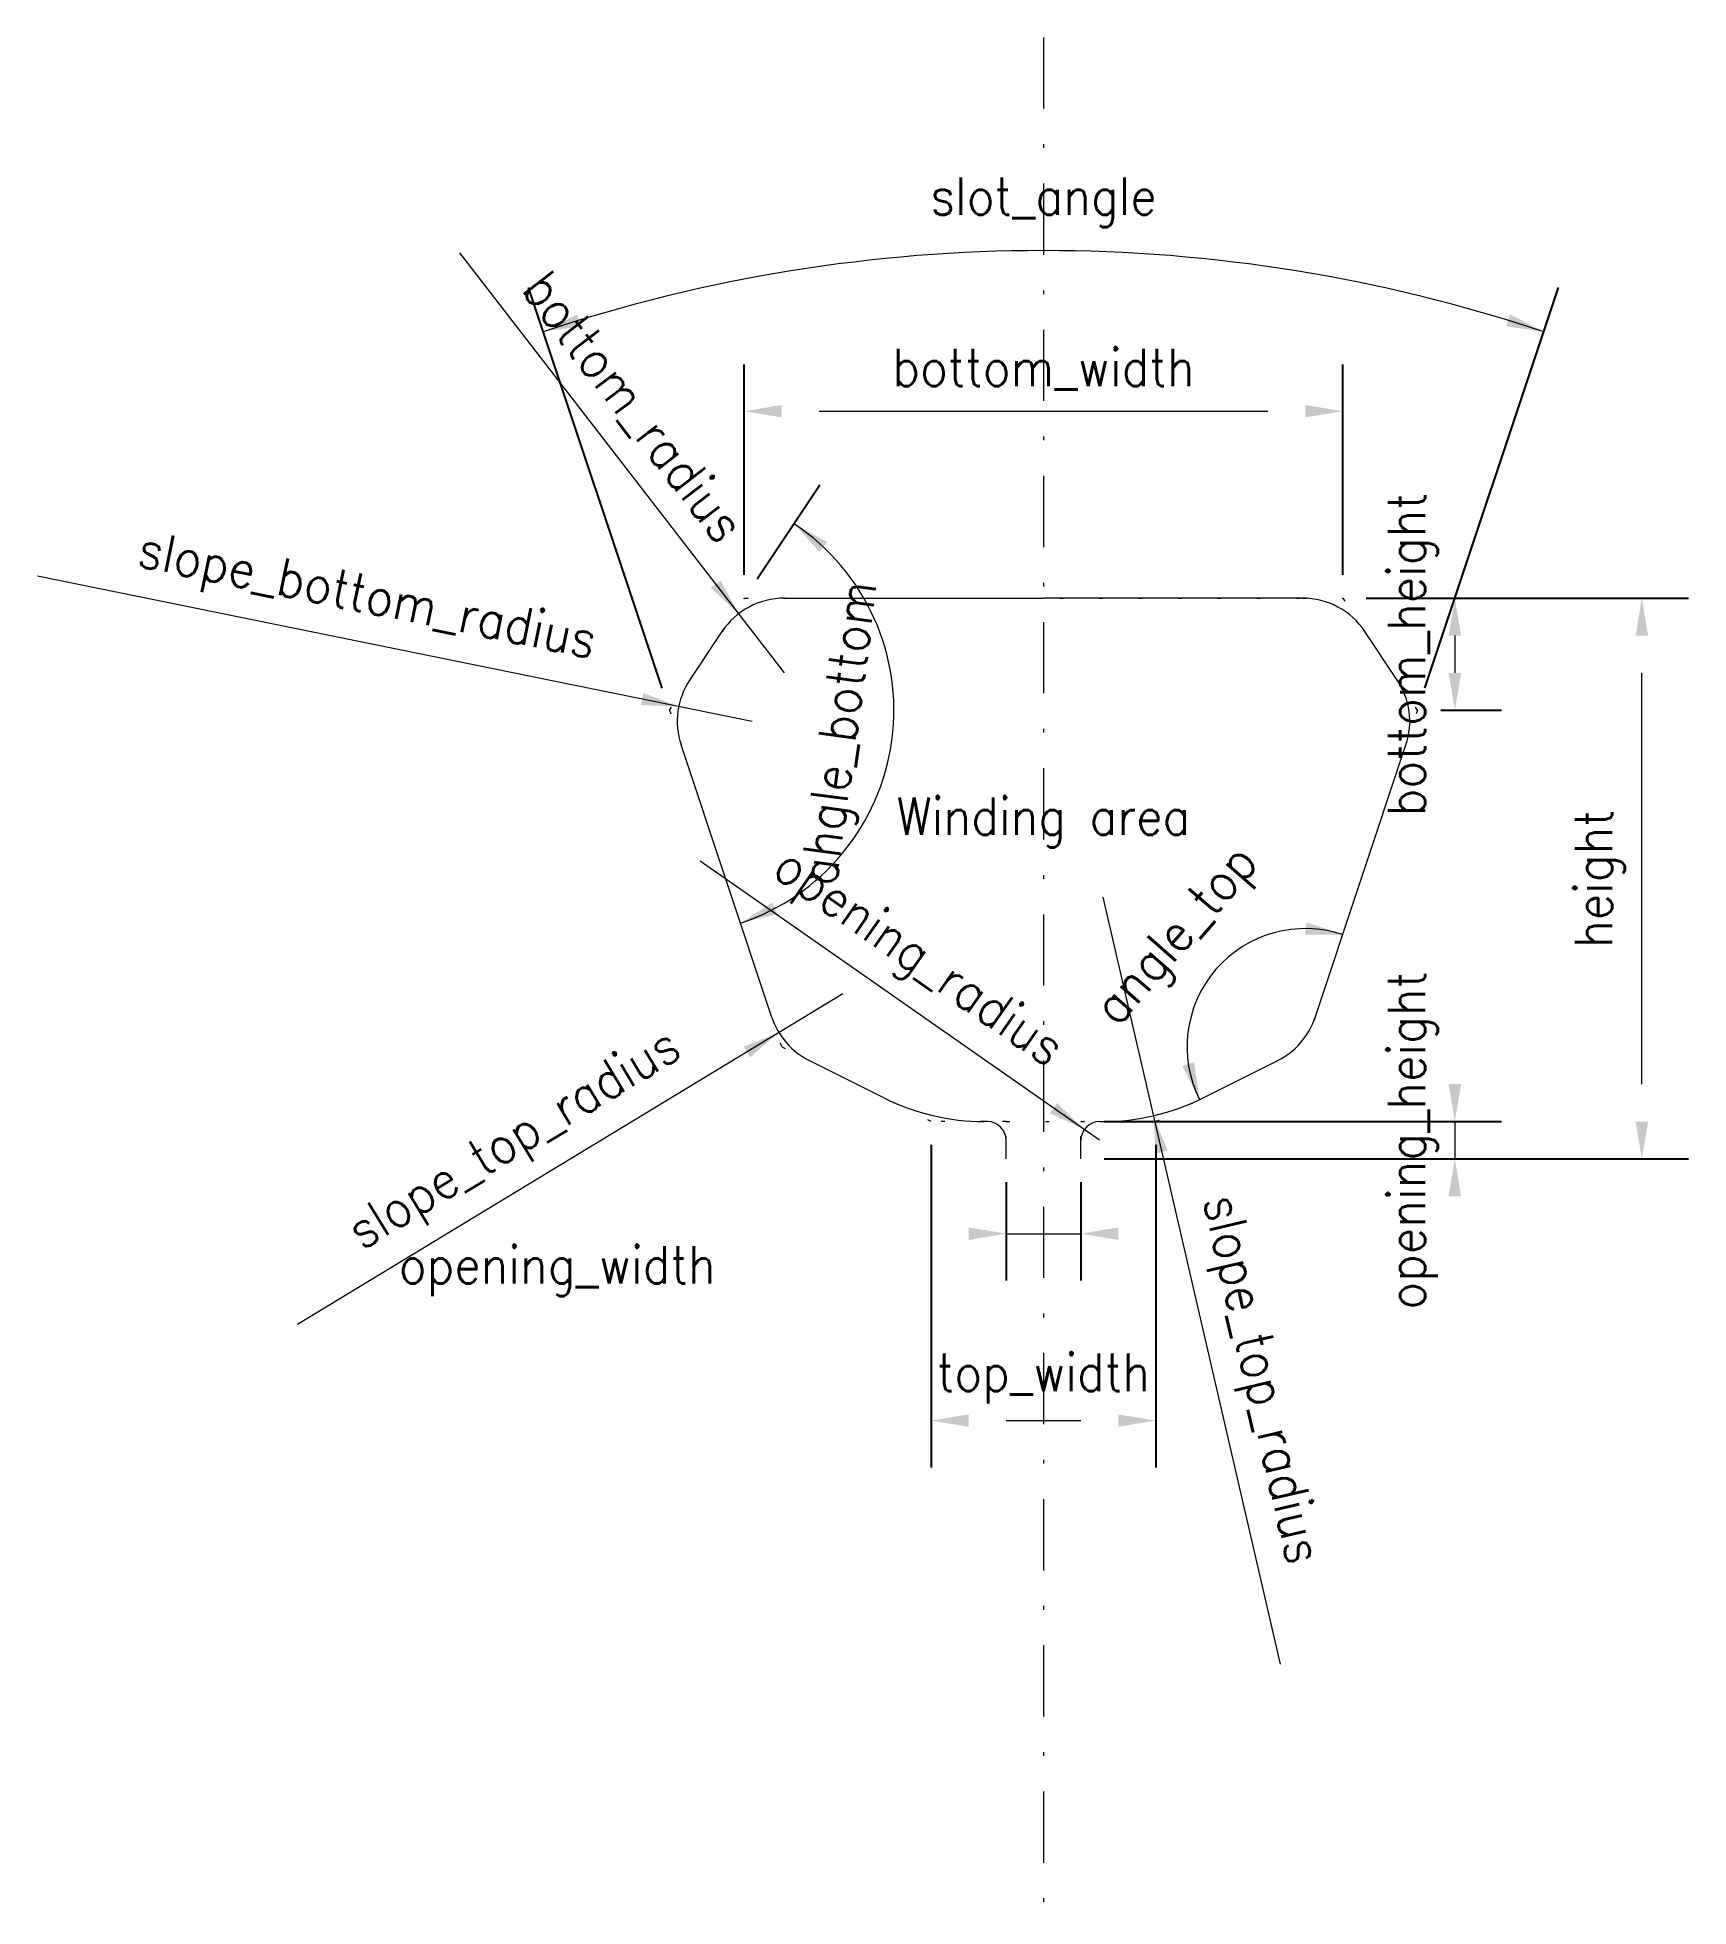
# Model space of a CAD drawing. Header units: millimetres. Extents: x -26.9 to 17.2, y -20 to 30.
import ezdxf

# ---------------------------------------------------------------- set-up
doc = ezdxf.new("R2010")
doc.units = ezdxf.units.MM
doc.linetypes.add('DASHDOTTINY', pattern=[3.81, 1.905, -0.9525, 0, -0.9525])
doc.linetypes.add('DOTTINY', pattern=[0.9525, 0, -0.9525])
doc.layers.get('0').update_dxf_attribs({"linetype": 'CONTINUOUS', "lineweight": 5})
doc.layers.add('Parameters_bottom_height+', color=5, linetype='CONTINUOUS', lineweight=5)
doc.styles.get("Standard").update_dxf_attribs({"font": 'standard'})
doc.dimstyles.get("Standard").update_dxf_attribs({"dimtxt": 1, "dimasz": 1, "dimexe": 1.25, "dimexo": 0.625, "dimtad": 0, "dimtoh": 1, "dimdec": 4, "dimzin": 1, "dimdsep": 46, "dimtxsty": 'standard', "dimcen": 0.09, "dimazin": 0, "dimtfac": 1, "dimtdec": 4, "dimtofl": 0, "dimtmove": 0, "dimatfit": 3, "dimfxl": 1, "dimtolj": 1, "dimtzin": 0, "dimarcsym": 0})

# ---------------------------------------------------------------- blocks, each defined once
blk = doc.blocks.new('*D27')
at = {"layer": 'Parameters_bottom_height+', "color": 0, "linetype": 'ByBlock', "lineweight": -2}
for p, q in [((-8, 15.625), (-8, 21.25)), ((8, 15.625), (8, 21.25))]:
    blk.add_line(p, q, dxfattribs=at)
at = {"layer": 'Parameters_bottom_height+', "color": 0, "linetype": 'ByBlock', "lineweight": 5}
blk.add_line((-6, 20), (6, 20), dxfattribs=at)
for points in [[(-8, 20), (-7, 20.167), (-7, 19.833)], [(8, 20), (7, 19.833), (7, 20.167)]]:
    blk.add_solid(points, dxfattribs=at)
at = {"layer": 'Parameters_bottom_height+', "color": 0, "linetype": 'CONTINUOUS', "lineweight": -2, "insert": (0, 21.125), "char_height": 1, "attachment_point": 5}
blk.add_mtext('bottom_width', dxfattribs=at)
blk = doc.blocks.new('*D28')
at = {"layer": 'Parameters_bottom_height+', "color": 0, "linetype": 'ByBlock', "lineweight": 5}
blk.add_line((-7.793, 11.704), (-26.903, 15.59), dxfattribs=at)
blk.add_solid([(-9.753, 12.103), (-10.766, 12.139), (-10.7, 12.465)], dxfattribs=at)
at = {"layer": 'Parameters_bottom_height+', "color": 0, "linetype": 'CONTINUOUS', "lineweight": -2, "insert": (-18.104, 14.949), "char_height": 1, "attachment_point": 5, "rotation": 348.5061}
blk.add_mtext('slope_bottom_radius', dxfattribs=at)
blk = doc.blocks.new('*D29')
at = {"layer": 'Parameters_bottom_height+', "color": 0, "linetype": 'ByBlock', "lineweight": 5}
blk.add_line((-5.365, 4.418), (-19.948, -4.428), dxfattribs=at)
blk.add_solid([(-7.075, 3.381), (-7.843, 2.72), (-8.016, 3.005)], dxfattribs=at)
at = {"layer": 'Parameters_bottom_height+', "color": 0, "linetype": 'CONTINUOUS', "lineweight": -2, "insert": (-14.095, 0.439), "char_height": 1, "attachment_point": 5, "rotation": 31.2406}
blk.add_mtext('slope_top_radius', dxfattribs=at)
blk = doc.blocks.new('*D30')
at = {"layer": 'Parameters_bottom_height+', "color": 0, "linetype": 'ByBlock', "lineweight": 5}
blk.add_line((1.584, 7), (6.327, -13.515), dxfattribs=at)
blk.add_solid([(2.935, 1.154), (3.323, 0.217), (2.998, 0.142)], dxfattribs=at)
at = {"layer": 'Parameters_bottom_height+', "color": 0, "linetype": 'CONTINUOUS', "lineweight": -2, "insert": (5.727, -5.927), "char_height": 1, "attachment_point": 5, "rotation": 283.0196}
blk.add_mtext('slope_top_radius', dxfattribs=at)
blk = doc.blocks.new('*D31')
at = {"layer": 'Parameters_bottom_height+', "color": 0, "linetype": 'ByBlock', "lineweight": 5}
blk.add_line((1.5, 0.5), (-9.179, 7.962), dxfattribs=at)
blk.add_solid([(1.09, 0.786), (0.175, 1.223), (0.366, 1.496)], dxfattribs=at)
at = {"layer": 'Parameters_bottom_height+', "color": 0, "linetype": 'CONTINUOUS', "lineweight": -2, "insert": (-3.4, 5.296), "char_height": 1, "attachment_point": 5, "rotation": 325.0552}
blk.add_mtext('opening_radius', dxfattribs=at)
blk = doc.blocks.new('*D32')
at = {"layer": 'Parameters_bottom_height+', "color": 0, "linetype": 'ByBlock', "lineweight": -2}
for p, q in [((-3, 0.375), (-3, -8.25)), ((3, 0.375), (3, -8.25))]:
    blk.add_line(p, q, dxfattribs=at)
at = {"layer": 'Parameters_bottom_height+', "color": 0, "linetype": 'ByBlock', "lineweight": 5}
blk.add_line((-1, -7), (1, -7), dxfattribs=at)
for points in [[(-3, -7), (-2, -6.833), (-2, -7.167)], [(3, -7), (2, -7.167), (2, -6.833)]]:
    blk.add_solid(points, dxfattribs=at)
at = {"layer": 'Parameters_bottom_height+', "color": 0, "linetype": 'CONTINUOUS', "lineweight": -2, "insert": (0, -5.875), "char_height": 1, "attachment_point": 5}
blk.add_mtext('top_width', dxfattribs=at)
blk = doc.blocks.new('*D33')
at = {"layer": 'Parameters_bottom_height+', "color": 0, "linetype": 'ByBlock', "lineweight": -2}
for p, q in [((-1, -0.625), (-1, -3.25)), ((1, -0.625), (1, -3.25))]:
    blk.add_line(p, q, dxfattribs=at)
at = {"layer": 'Parameters_bottom_height+', "color": 0, "linetype": 'ByBlock', "lineweight": 5}
blk.add_line((-1, -2), (1, -2), dxfattribs=at)
for points in [[(-1, -2), (-2, -2.167), (-2, -1.833)], [(1, -2), (2, -1.833), (2, -2.167)]]:
    blk.add_solid(points, dxfattribs=at)
at = {"layer": 'Parameters_bottom_height+', "color": 0, "linetype": 'CONTINUOUS', "lineweight": -2, "insert": (-13, -3), "char_height": 1, "attachment_point": 5}
blk.add_mtext('opening_width', dxfattribs=at)
blk = doc.blocks.new('*D34')
at = {"layer": 'Parameters_bottom_height+', "color": 0, "linetype": 'ByBlock', "lineweight": 5}
blk.add_line((-6.93, 13), (-15.604, 24.235), dxfattribs=at)
blk.add_solid([(-8.152, 14.583), (-8.895, 15.273), (-8.631, 15.476)], dxfattribs=at)
at = {"layer": 'Parameters_bottom_height+', "color": 0, "linetype": 'CONTINUOUS', "lineweight": -2, "insert": (-10.988, 20.097), "char_height": 1, "attachment_point": 5, "rotation": 307.6722}
blk.add_mtext('bottom_radius', dxfattribs=at)
blk = doc.blocks.new('*D35')
at = {"layer": 'Parameters_bottom_height+', "color": 0, "linetype": 'ByBlock', "lineweight": -2}
for p, q in [((-10.198, 12.593), (-13.771, 23.312)), ((10.198, 12.593), (13.771, 23.312))]:
    blk.add_line(p, q, dxfattribs=at)
at = {"layer": 'Parameters_bottom_height+', "color": 0, "linetype": 'ByBlock', "lineweight": 5}
blk.add_arc((0, -18), 42.297, 71.5651, 108.4349, dxfattribs=at)
for points in [[(-13.375, 22.126), (-12.474, 22.59), (-12.372, 22.272)], [(13.375, 22.126), (12.372, 22.272), (12.474, 22.59)]]:
    blk.add_solid(points, dxfattribs=at)
at = {"layer": 'Parameters_bottom_height+', "color": 0, "linetype": 'CONTINUOUS', "lineweight": -2, "insert": (0, 24.922), "char_height": 1, "attachment_point": 8}
blk.add_mtext('slot_angle', dxfattribs=at)
blk = doc.blocks.new('*D36')
at = {"layer": 'Parameters_bottom_height+', "color": 0, "linetype": 'ByBlock', "lineweight": -2}
blk.add_line((-7.653, 15.52), (-5.978, 18.032), dxfattribs=at)
at = {"layer": 'Parameters_bottom_height+', "color": 0, "linetype": 'ByBlock', "lineweight": 5}
blk.add_arc((-10, 12), 6, 288.4349, 56.3099, dxfattribs=at)
for points in [[(-6.672, 16.992), (-5.785, 16.501), (-5.992, 16.24)], [(-8.103, 6.308), (-7.249, 6.855), (-7.118, 6.549)]]:
    blk.add_solid(points, dxfattribs=at)
at = {"layer": 'Parameters_bottom_height+', "color": 0, "linetype": 'CONTINUOUS', "lineweight": -2, "insert": (-4.673, 11.287), "char_height": 1, "attachment_point": 8, "rotation": 82.3724}
blk.add_mtext('ahgle_bottom', dxfattribs=at)
blk = doc.blocks.new('*D37')
at = {"layer": 'Parameters_bottom_height+', "color": 0, "linetype": 'ByBlock', "lineweight": 5}
blk.add_arc((7, 3), 3.162, 71.5651, 206.5651, dxfattribs=at)
for points in [[(8, 6), (6.986, 5.999), (7.04, 6.327)], [(4.172, 1.586), (3.712, 2.489), (4.03, 2.59)]]:
    blk.add_solid(points, dxfattribs=at)
at = {"layer": 'Parameters_bottom_height+', "color": 0, "linetype": 'CONTINUOUS', "lineweight": -2, "insert": (4.139, 5.481), "char_height": 1, "attachment_point": 8, "rotation": 49.0651}
blk.add_mtext('angle_top', dxfattribs=at)
blk = doc.blocks.new('*D38')
at = {"layer": 'Parameters_bottom_height+', "color": 0, "linetype": 'ByBlock', "lineweight": -2}
for p, q in [((8.625, 15), (17.25, 15)), ((1.625, 0), (17.25, 0))]:
    blk.add_line(p, q, dxfattribs=at)
at = {"layer": 'Parameters_bottom_height+', "color": 0, "linetype": 'ByBlock', "lineweight": 5}
blk.add_line((16, 2), (16, 13), dxfattribs=at)
for points in [[(16, 15), (16.167, 14), (15.833, 14)], [(16, 0), (15.833, 1), (16.167, 1)]]:
    blk.add_solid(points, dxfattribs=at)
at = {"layer": 'Parameters_bottom_height+', "color": 0, "linetype": 'CONTINUOUS', "lineweight": -2, "insert": (14.875, 7.5), "char_height": 1, "attachment_point": 5, "rotation": 90}
blk.add_mtext('height', dxfattribs=at)
blk = doc.blocks.new('*D39')
at = {"layer": 'Parameters_bottom_height+', "color": 0, "linetype": 'ByBlock', "lineweight": -2}
for p, q in [((8.625, 15), (12.25, 15)), ((10.625, 12), (12.25, 12))]:
    blk.add_line(p, q, dxfattribs=at)
at = {"layer": 'Parameters_bottom_height+', "color": 0, "linetype": 'ByBlock', "lineweight": 5}
blk.add_line((11, 14), (11, 13), dxfattribs=at)
for points in [[(11, 15), (11.167, 14), (10.833, 14)], [(11, 12), (10.833, 13), (11.167, 13)]]:
    blk.add_solid(points, dxfattribs=at)
at = {"layer": 'Parameters_bottom_height+', "color": 0, "linetype": 'CONTINUOUS', "lineweight": -2, "insert": (9.875, 13.5), "char_height": 1, "attachment_point": 5, "rotation": 90}
blk.add_mtext('bottom_height', dxfattribs=at)
blk = doc.blocks.new('*D67')
at = {"layer": 'Parameters_bottom_height+', "color": 0, "linetype": 'ByBlock', "lineweight": -2}
for p, q in [((1.625, 1), (12.25, 1)), ((1.625, 0), (12.25, 0))]:
    blk.add_line(p, q, dxfattribs=at)
at = {"layer": 'Parameters_bottom_height+', "color": 0, "linetype": 'ByBlock', "lineweight": 5}
blk.add_line((11, 1), (11, 0), dxfattribs=at)
for points in [[(11, 1), (10.833, 2), (11.167, 2)], [(11, 0), (11.167, -1), (10.833, -1)]]:
    blk.add_solid(points, dxfattribs=at)
at = {"layer": 'Parameters_bottom_height+', "color": 0, "linetype": 'CONTINUOUS', "lineweight": -2, "insert": (9.875, 0.5), "char_height": 1, "attachment_point": 5, "rotation": 90}
blk.add_mtext('opening_height', dxfattribs=at)

msp = doc.modelspace()

# ---------------------------------------------------------------- linework, layer by layer
at = {"linetype": 'DASHDOTTINY', "lineweight": 5}
msp.add_line((0, 30), (0, -20), dxfattribs=at)
at = {"color": 7, "linetype": 'DOTTINY', "lineweight": 5}
for p, q in [((-8.59373, 14.10941), (-8, 15)), ((-8, 15), (-6.92963, 15)), ((-6.92963, 15), (6.92963, 15)), ((6.92963, 15), (8, 15)), ((8, 15), (8.59373, 14.1094)), ((-10, 12), (-9.45741, 12.8139)), ((10, 12), (9.45741, 12.8139)), ((-10, 12), (-9.69068, 11.07204)), ((10, 12), (9.69068, 11.07205)), ((-7, 3), (-7.26052, 3.78155)), ((7.26198, 3.78591), (7, 3)), ((-7, 3), (-6.26209, 2.63105)), ((6.25904, 2.62951), (7, 3)), ((-3, 1), (-4.26687, 1.63343)), ((3, 1), (4.26687, 1.63343)), ((-1.58359, 1), (-3, 1)), ((-1.5, 1), (-1.58359, 1)), ((-1, 1), (-1.5, 1)), ((-1, 0.5), (-1, 1)), ((1, 1), (1.5, 1)), ((1, 0.5), (1, 1)), ((1.58359, 1), (3, 1))]:
    msp.add_line(p, q, dxfattribs=at)
at = {"lineweight": 9}
for p, q in [((-6.92963, 15), (0, 15)), ((6.92963, 15), (0, 15)), ((-9.46074, 12.8089), (-8.59373, 14.1094)), ((9.46088, 12.80868), (8.59373, 14.1094)), ((-7.26052, 3.78155), (-9.69068, 11.07204)), ((7.26058, 3.78174), (9.69068, 11.07204)), ((-4.26687, 1.63343), (-6.26209, 2.63105)), ((4.26687, 1.63343), (6.26196, 2.63098)), ((-1.5, 1), (-1.58359, 1)), ((1.5, 1), (1.58359, 1)), ((-1, 0), (-1, 0.5)), ((1, 0), (1, 0.5))]:
    msp.add_line(p, q, dxfattribs=at)
at = {"linetype": 'DOTTINY', "lineweight": 5}
msp.add_line((-1, 1), (1, 1), dxfattribs=at)
at = {"linetype": 'CONTINUOUS', "lineweight": 9}
for centre, radius, start, end in [((-6.92963, 13), 2, 90, 146.31), ((6.92963, 13), 2, 33.6901, 90), ((-7.79331, 11.7045), 2, 146.31, 198.435), ((7.79331, 11.7045), 2, 341.565, 33.6901), ((-5.36461, 4.41837), 2, 198.435, 243.435), ((5.36461, 4.41837), 2, 296.565, 341.565), ((-1.58359, 7), 6, 243.435, 270), ((1.58359, 7), 6, 270, 296.565), ((-1.5, 0.5), 0.5, 0.000002, 90), ((1.5, 0.5), 0.5, 90, 180)]:
    msp.add_arc(centre, radius, start, end, dxfattribs=at)
at = {"color": 7, "linetype": 'CONTINUOUS', "lineweight": 5}
for centre in [(-1.58359, 7), (-1.58359, 7), (1.58359, 7), (1.58359, 7)]:
    msp.add_arc(centre, 6, 269.999999, 270.000001, dxfattribs=at)

# ---------------------------------------------------------------- texts
at = {"insert": (0, 9), "char_height": 1, "width": 8.6111111, "attachment_point": 5}
msp.add_mtext('Winding area', dxfattribs=at)

# ---------------------------------------------------------------- dimensions: what is measured, and where the dimension line sits
at = {"layer": 'Parameters_bottom_height+'}
for base, line1, line2, text, picture in [((5, 24), ((7, 3), (10, 12)), ((-7, 3), (-10, 12)), 'slot_angle', '*D35'), ((-4, 12), ((-10, 12), (-7, 3)), ((-10, 12), (-8, 15)), 'ahgle_bottom', '*D36'), ((6, 6), ((7, 3), (10, 12)), ((7, 3), (3, 1)), 'angle_top', '*D37')]:
    dim = msp.add_angular_dim_2l(base=base, line1=line1, line2=line2, text=text, dimstyle='Standard', dxfattribs=at)
    dim.commit()
    dim.dimension.update_dxf_attribs({"geometry": picture, "text_midpoint": (0, 0)})
for center, mpoint, text, picture, middle in [((-6.92963, 13), (-8.15192, 14.58304), 'bottom_radius', '*D34', (-10.98773, 20.09665)), ((-7.79331, 11.7045), (-9.7532, 12.10303), 'slope_bottom_radius', '*D28', (-18.10393, 14.9491)), ((1.5, 0.5), (1.09015, 0.78639), 'opening_radius', '*D31', (-3.4, 5.29644)), ((1.58359, 7), (2.9353, 1.15424), 'slope_top_radius', '*D30', (5.72735, -5.92695)), ((-5.36461, 4.41837), (-7.0746, 3.3811), 'slope_top_radius', '*D29', (-14.09462, 0.43863))]:
    dim = msp.add_radius_dim(center=center, mpoint=mpoint, text=text, dimstyle='Standard', dxfattribs=at)
    dim.commit()
    dim.dimension.update_dxf_attribs({"geometry": picture, "text_midpoint": middle})
for p1, p2, distance, text, picture, middle in [((-8, 15), (8, 15), 5, 'bottom_width', '*D27', (0, 21.125)), ((1, 1), (1, 0), 10, 'opening_height', '*D67', (9.875, 0.5)), ((-3, 1), (3, 1), -8, 'top_width', '*D32', (0, -5.875)), ((-1, 0), (1, 0), -2, 'opening_width', '*D33', (-13, -3))]:
    dim = msp.add_aligned_dim(p1=p1, p2=p2, distance=distance, text=text, dimstyle='Standard', dxfattribs=at)
    dim.commit()
    dim.dimension.update_dxf_attribs({"geometry": picture, "text_midpoint": middle})
at = {"layer": 'Parameters_bottom_height+', "lineweight": 5}
dim = msp.add_linear_dim(base=(11, 15), p1=(10, 12), p2=(8, 15), angle=90, text='bottom_height', dimstyle='Standard', dxfattribs=at)
dim.commit()
dim.dimension.update_dxf_attribs({"geometry": '*D39', "text_midpoint": (9.875, 13.5)})
at = {"layer": 'Parameters_bottom_height+'}
dim = msp.add_linear_dim(base=(16, 15), p1=(1, 0), p2=(8, 15), angle=90, text='height', dimstyle='Standard', dxfattribs=at)
dim.commit()
dim.dimension.update_dxf_attribs({"geometry": '*D38', "text_midpoint": (14.875, 7.5)})

doc.saveas('drawing.dxf')
